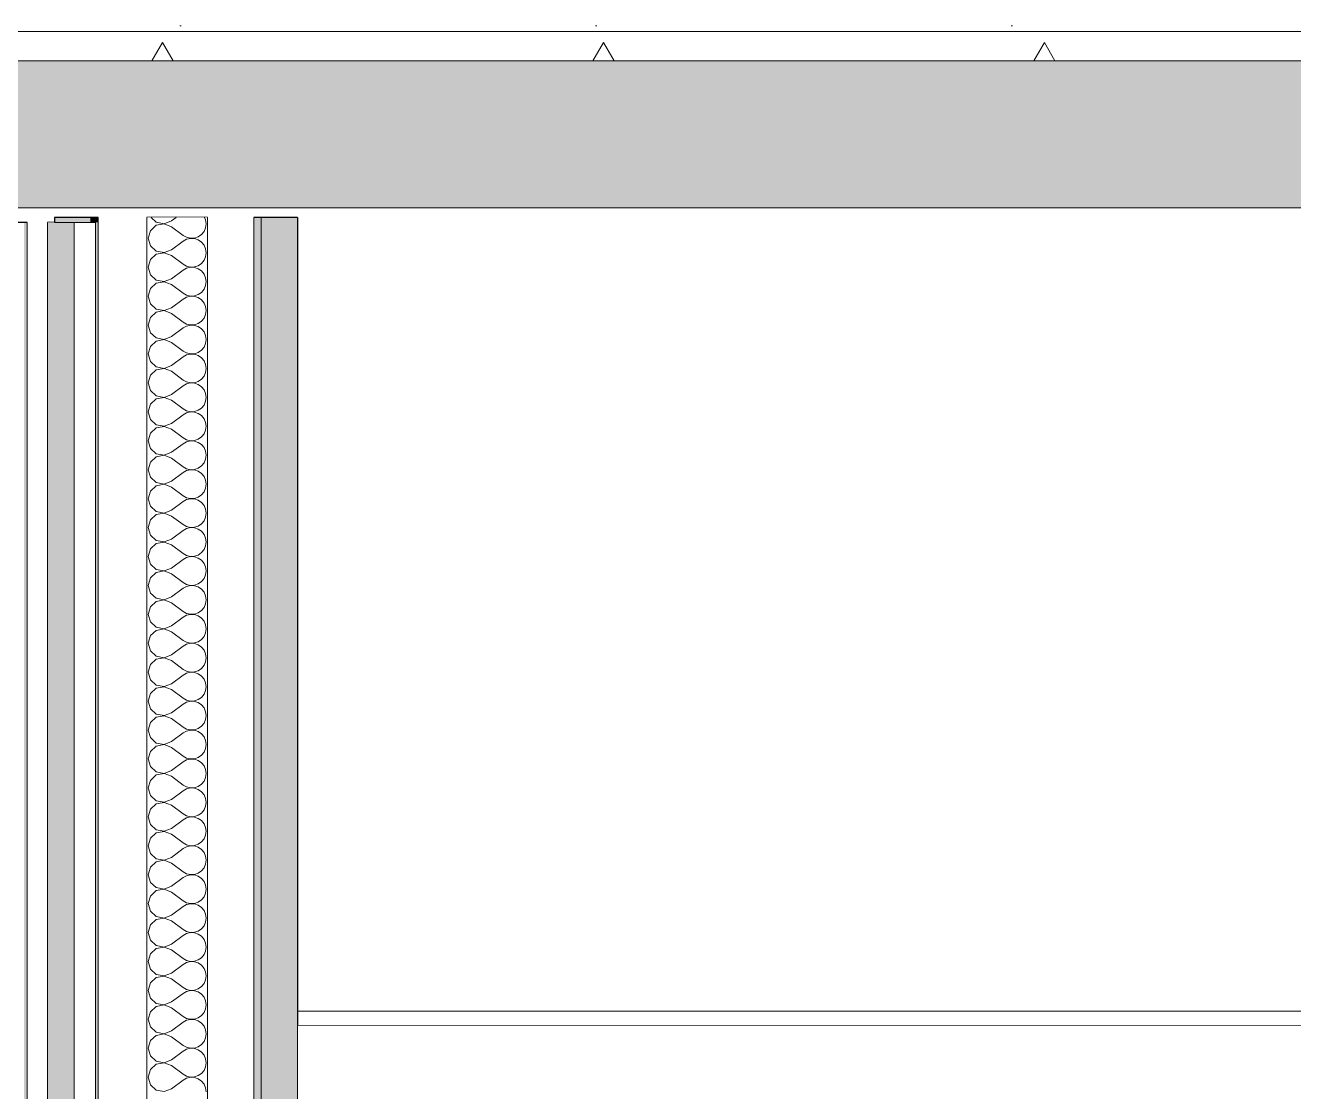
# Model space of a CAD drawing. Header units: millimetres. Extents: x -46169 to 228156, y -86316 to 18123.
# Drawn here: x 212558 to 213853, y -71477 to -70388 of the extents above; entities that cross this region are included whole.
import ezdxf

# ---------------------------------------------------------------- set-up
doc = ezdxf.new("R2010")
doc.units = ezdxf.units.MM
doc.header["$MEASUREMENT"] = 0
doc.linetypes.add('Wipeout_Contour', pattern=[1000, 0, -1000])
doc.layers.add('A-20-M_Floor_Slab', color=7, linetype='Continuous')
doc.layers.add('New_A-25-M_Wall_Int', color=7, linetype='Continuous')
for name, color, linetype, lineweight, true_color in [('A-20-M_Floor_Slab_Pen_No__102', 7, 'Continuous', 15, 0xcccccc), ('A-20-M_Floor_Slab_Pen_No__109', 7, 'Continuous', 15, 0xa6a6a6), ('A-20-M_Floor_Slab_Pen_No__149', 7, 'Continuous', 0, 0x2a2a2a), ('New_A-25-M_Wall_Int_Pen_No__107', 7, 'Continuous', 15, 0xa6a6a6)]:
    doc.layers.add(name, color=color, linetype=linetype, lineweight=lineweight, true_color=true_color)
for name, color, linetype, lineweight in [('A-20-M_Floor_Slab_Pen_No__146', 8, 'Continuous', 0), ('A-20-M_Floor_Slab_Pen_No__150', 7, 'Continuous', 0), ('A-20-M_Floor_Slab_Pen_No__194', 7, 'Continuous', 25), ('New_A-25-M_Wall_Int_Pen_No__1', 7, 'Continuous', 13)]:
    doc.layers.add(name, color=color, linetype=linetype, lineweight=lineweight)
pattern_1 = [(0, (223698.64, -82529.25), (0, 779.423), [48.75, -401.25]), (0, (223923.64, -82139.5), (0, 779.423), [48.75, -401.25]), (60, (223698.64, -82529.25), (-675, 389.71), [48.75, -401.25]), (60, (224148.64, -82529.25), (-675, 389.71), [48.75, -401.25]), (120, (223747.4, -82529.25), (675, 389.71), [48.75, -401.25]), (120, (224197.4, -82529.25), (675, 389.71), [48.75, -401.25]), (0, (223698.64, -82454.25), (0, 150), [0, -150, 0, -225]), (45, (223773.64, -82454.25), (-106.066, 106.066), [0, -112.5, 0, -187.5])]

# ---------------------------------------------------------------- blocks, each defined once
blk = doc.blocks.new('Section Elem_550_3', base_point=(223698.6, -82529.3))
at = {"color": 254, "linetype": 'Wipeout_Contour', "lineweight": 0, "ltscale": 898909.740723}
blk.add_wipeout([(217624.4, -70394.3), (217624.4, -70379.3), (209207.6, -70379.3), (209207.6, -70394.3)], dxfattribs=at).dxf.layer = 'A-20-M_Floor_Slab'
at = {"layer": 'A-20-M_Floor_Slab_Pen_No__109', "linetype": 'Continuous'}
h = blk.add_hatch(dxfattribs=at)
h.set_pattern_fill('Lightweight_Concrete_0003', color=256, style=0, pattern_type=2)
h.set_pattern_definition(pattern_1)
h.paths.add_polyline_path([(217624.4, -70394.3), (217624.4, -70379.3), (209207.6, -70379.3), (209207.6, -70394.3)])
at = {"color": 254, "linetype": 'Wipeout_Contour', "lineweight": 0, "ltscale": 898937.94393}
blk.add_wipeout([(217624.4, -70424.3), (217624.4, -70394.3), (209207.6, -70394.3), (209207.6, -70424.3)], dxfattribs=at).dxf.layer = 'A-20-M_Floor_Slab'
at = {"layer": 'A-20-M_Floor_Slab_Pen_No__109', "linetype": 'Continuous'}
h = blk.add_hatch(dxfattribs=at)
h.set_pattern_fill('Lightweight_Concrete_0003', color=256, style=0, pattern_type=2)
h.set_pattern_definition(pattern_1)
h.paths.add_polyline_path([(217624.4, -70424.3), (217624.4, -70394.3), (209207.6, -70394.3), (209207.6, -70424.3)])
at = {"layer": 'A-20-M_Floor_Slab_Pen_No__149', "linetype": 'Continuous'}
blk.add_line((217624.4, -70394.3), (209207.6, -70394.3), dxfattribs=at)
at = {"color": 254, "linetype": 'Wipeout_Contour', "lineweight": 0, "ltscale": 899050.876016}
blk.add_wipeout([(217624.4, -70574.3), (217624.4, -70424.3), (209207.6, -70424.3), (209207.6, -70574.3)], dxfattribs=at).dxf.layer = 'A-20-M_Floor_Slab'
at = {"layer": 'A-20-M_Floor_Slab_Pen_No__146', "linetype": 'Continuous'}
h = blk.add_hatch(dxfattribs=at)
h.set_pattern_fill('Structural_Concrete_0003', color=256, style=0, pattern_type=2)
h.set_pattern_definition([(45, (223698.64, -82529.25), (-367.423, 367.423), [50, -250]), (45, (223621, -82239.47), (-367.423, 367.423), [50, -250]), (105, (223698.64, -82529.25), (501.91, 134.486), [50, -250]), (105, (223910.8, -82317.1), (501.91, 134.486), [50, -250]), (165, (223734, -82493.9), (134.486, 501.91), [50, -250]), (165, (223946.13, -82281.76), (134.486, 501.91), [50, -250]), (45, (223663.29, -82493.89), (-70.7107, 70.7107), [0, -100, 0, -150]), (90, (223698.64, -82458.54), (-100, 0), [0, -75, 0, -125])])
h.paths.add_polyline_path([(217624.4, -70574.3), (217624.4, -70424.3), (209207.6, -70424.3), (209207.6, -70574.3)])
at = {"layer": 'A-20-M_Floor_Slab_Pen_No__149', "linetype": 'Continuous'}
blk.add_line((217624.4, -70424.3), (209207.6, -70424.3), dxfattribs=at)
at = {"color": 254, "linetype": 'Wipeout_Contour', "lineweight": 0, "ltscale": 2244557.721140795}
blk.add_wipeout([(217624.4, -71394.3), (217624.4, -70574.3), (209207.6, -70574.3), (209207.6, -71394.3), (212540.5, -71394.3), (212540.5, -70589.3), (212588.2, -70589.3), (212588.2, -70584.3), (212836.2, -70584.3), (212836.2, -71394.3)], dxfattribs=at).dxf.layer = 'A-20-M_Floor_Slab'
at = {"layer": 'A-20-M_Floor_Slab_Pen_No__150', "linetype": 'Continuous'}
blk.add_line((217624.4, -70574.3), (209207.6, -70574.3), dxfattribs=at)
at = {"layer": 'A-20-M_Floor_Slab_Pen_No__194', "linetype": 'Continuous'}
for p, q in [((212588.2, -70589.3), (212580.9, -70589.3)), ((212588.2, -70584.3), (212588.2, -70589.3)), ((212744.5, -70584.3), (212682.5, -70584.3))]:
    blk.add_line(p, q, dxfattribs=at)
at = {"layer": 'A-20-M_Floor_Slab_Pen_No__194', "linetype": 'Continuous', "flags": 128}
for points in [[(212560.2, -70589.3), (212556.9, -70589.3), (212540.5, -70589.3)], [(212632.9, -70584.3), (212625.4, -70584.3), (212588.2, -70584.3)], [(212836.2, -70584.3), (212799, -70584.3), (212791.6, -70584.3)]]:
    blk.add_lwpolyline(points, dxfattribs=at)
at = {"color": 254, "linetype": 'Wipeout_Contour', "lineweight": 0, "ltscale": 907064.44163}
blk.add_wipeout([(217624.4, -71409.3), (217624.4, -71394.3), (212836.2, -71394.3), (212836.2, -71409.3)], dxfattribs=at).dxf.layer = 'A-20-M_Floor_Slab'
at = {"layer": 'A-20-M_Floor_Slab_Pen_No__102', "linetype": 'Continuous'}
h = blk.add_hatch(dxfattribs=at)
h.set_pattern_fill('Plaster_0003', color=256, style=0, pattern_type=2)
h.set_pattern_definition([(0, (223698.64, -82529.25), (0, 173.205), [0, -100]), (0, (223748.64, -82442.65), (0, 173.205), [0, -100])])
h.paths.add_polyline_path([(217624.4, -71409.3), (217624.4, -71394.3), (212836.2, -71394.3), (212836.2, -71409.3)])
at = {"layer": 'A-20-M_Floor_Slab_Pen_No__150', "linetype": 'Continuous'}
blk.add_line((217624.4, -71394.3), (212836.2, -71394.3), dxfattribs=at)
at = {"layer": 'A-20-M_Floor_Slab_Pen_No__194', "linetype": 'Continuous'}
blk.add_line((217624.4, -71409.3), (212836.2, -71409.3), dxfattribs=at)
at = {"layer": 'A-20-M_Floor_Slab_Pen_No__194', "linetype": 'Continuous', "flags": 128}
blk.add_lwpolyline([(212836.2, -70584.3), (212836.2, -71394.3), (212836.2, -71409.3)], dxfattribs=at)
blk = doc.blocks.new('*X629', base_point=(223698.6, -82529.3))
at = {"layer": 'New_A-25-M_Wall_Int_Pen_No__107', "linetype": 'Continuous'}
blk.add_hatch(color=256, dxfattribs=at).paths.add_polyline_path([(212580.9, -74429.3), (212608.2, -74429.3), (212608.2, -70589.3), (212580.9, -70589.3)])
blk = doc.blocks.new('Section Elem_567_3', base_point=(223698.6, -82529.3))
at = {"layer": 'New_A-25-M_Wall_Int_Pen_No__107', "linetype": 'Continuous', "lineweight": 0, "true_color": 0x535353}
blk.add_hatch(color=251, dxfattribs=at).paths.add_polyline_path([(212630.1, -74429.3), (212632.9, -74429.3), (212632.9, -70589.3), (212630.1, -70589.3)])
at = {"color": 254, "linetype": 'Wipeout_Contour', "lineweight": 0, "ltscale": 898601.631192}
blk.add_wipeout([(212608.2, -74429.3), (212630.1, -74429.3), (212630.1, -70589.3), (212608.2, -70589.3)], dxfattribs=at).dxf.layer = 'New_A-25-M_Wall_Int'
at = {"layer": 'New_A-25-M_Wall_Int_Pen_No__1', "linetype": 'Continuous'}
for q in [(212625.4, -70589.3), (212630.1, -74429.3)]:
    blk.add_line((212630.1, -70589.3), q, dxfattribs=at)
at = {"color": 254, "linetype": 'Wipeout_Contour', "lineweight": 0, "ltscale": 898508.550336}
blk.add_wipeout([(212580.9, -74429.3), (212608.2, -74429.3), (212608.2, -70589.3), (212580.9, -70589.3)], dxfattribs=at).dxf.layer = 'New_A-25-M_Wall_Int'
at = {"layer": 'New_A-25-M_Wall_Int_Pen_No__1', "linetype": 'Continuous'}
blk.add_line((212608.2, -70589.3), (212608.2, -74429.3), dxfattribs=at)
at = {"layer": 'New_A-25-M_Wall_Int'}
blk.add_blockref('*X629', (223698.6, -82529.3), dxfattribs=at)
at = {"color": 254, "linetype": 'Wipeout_Contour', "lineweight": 0, "ltscale": 898417.538878}
blk.add_wipeout([(212560.2, -74429.3), (212580.9, -74429.3), (212580.9, -70589.3), (212560.2, -70589.3)], dxfattribs=at).dxf.layer = 'New_A-25-M_Wall_Int'
at = {"layer": 'New_A-25-M_Wall_Int_Pen_No__107', "linetype": 'Continuous', "lineweight": 0, "true_color": 0x535353}
blk.add_hatch(color=251, dxfattribs=at).paths.add_polyline_path([(212556.9, -74429.3), (212560.2, -74429.3), (212560.2, -70589.3), (212556.9, -70589.3)])
at = {"layer": 'New_A-25-M_Wall_Int_Pen_No__1', "linetype": 'Continuous'}
for p, q in [((212560.2, -70589.3), (212560.2, -74429.3)), ((212580.9, -70589.3), (212580.9, -74429.3))]:
    blk.add_line(p, q, dxfattribs=at)
blk = doc.blocks.new('*X654', base_point=(223698.6, -82529.3))
at = {"layer": 'New_A-25-M_Wall_Int_Pen_No__107', "linetype": 'Continuous'}
for p, q in [((212692.1, -70592.3), (212686.1, -70597.8)), ((212686.7, -70584.3), (212692.1, -70589.2)), ((212692.1, -70589.2), (212700, -70590.7)), ((212700, -70590.8), (212692.1, -70592.3)), ((212700, -70590.7), (212707.6, -70587.8)), ((212707.6, -70593.7), (212700, -70590.8)), ((212707.6, -70587.8), (212712.3, -70584.3)), ((212707.6, -70593.7), (212719.4, -70602.6)), ((212740.8, -70598.5), (212742.4, -70594.8)), ((212742.4, -70586.7), (212741.3, -70584.3)), ((212743, -70590.7), (212742.4, -70586.7)), ((212742.4, -70594.8), (212743, -70590.7)), ((212686.1, -70597.8), (212683.9, -70605.5)), ((212683.9, -70605.5), (212686.1, -70613.3)), ((212707.6, -70617.3), (212719.4, -70608.5)), ((212719.4, -70602.6), (212722.9, -70604.5)), ((212722.9, -70606.5), (212719.4, -70608.5)), ((212722.9, -70604.5), (212726.9, -70605.5)), ((212726.9, -70605.6), (212722.9, -70606.5)), ((212726.9, -70605.5), (212731, -70605.3)), ((212731, -70605.8), (212726.9, -70605.6)), ((212731, -70605.3), (212734.8, -70604)), ((212734.8, -70607.1), (212731, -70605.8)), ((212734.8, -70604), (212738.2, -70601.6)), ((212738.2, -70609.4), (212734.8, -70607.1)), ((212738.2, -70601.6), (212740.8, -70598.5)), ((212686.1, -70613.3), (212692.1, -70618.7)), ((212692.1, -70618.7), (212700, -70620.2)), ((212700, -70620.3), (212692.1, -70621.8)), ((212700, -70620.2), (212707.6, -70617.3)), ((212707.6, -70623.2), (212700, -70620.3)), ((212740.8, -70612.5), (212738.2, -70609.4)), ((212742.4, -70616.2), (212740.8, -70612.5)), ((212743, -70620.3), (212742.4, -70616.2)), ((212742.4, -70624.3), (212743, -70620.3)), ((212686.1, -70627.3), (212683.9, -70635)), ((212692.1, -70621.8), (212686.1, -70627.3)), ((212707.6, -70623.2), (212719.4, -70632.1)), ((212719.4, -70632.1), (212722.9, -70634.1)), ((212722.9, -70634.1), (212726.9, -70635)), ((212731, -70634.8), (212734.8, -70633.5)), ((212734.8, -70633.5), (212738.2, -70631.2)), ((212738.2, -70631.2), (212740.8, -70628)), ((212740.8, -70628), (212742.4, -70624.3)), ((212683.9, -70635), (212686.1, -70642.8)), ((212686.1, -70642.8), (212692.1, -70648.2)), ((212700, -70649.7), (212707.6, -70646.9)), ((212707.6, -70646.9), (212719.4, -70638)), ((212722.9, -70636), (212719.4, -70638)), ((212726.9, -70635.1), (212722.9, -70636)), ((212726.9, -70635), (212731, -70634.8)), ((212731, -70635.3), (212726.9, -70635.1)), ((212734.8, -70636.6), (212731, -70635.3)), ((212738.2, -70638.9), (212734.8, -70636.6)), ((212740.8, -70642), (212738.2, -70638.9)), ((212742.4, -70645.8), (212740.8, -70642)), ((212743, -70649.8), (212742.4, -70645.8)), ((212686.1, -70656.8), (212683.9, -70664.6)), ((212692.1, -70651.4), (212686.1, -70656.8)), ((212692.1, -70648.2), (212700, -70649.7)), ((212700, -70649.9), (212692.1, -70651.4)), ((212707.6, -70652.8), (212700, -70649.9)), ((212707.6, -70652.8), (212719.4, -70661.6)), ((212738.2, -70660.7), (212740.8, -70657.6)), ((212740.8, -70657.6), (212742.4, -70653.8)), ((212742.4, -70653.8), (212743, -70649.8)), ((212683.9, -70664.6), (212686.1, -70672.3)), ((212686.1, -70672.3), (212692.1, -70677.8)), ((212707.6, -70676.4), (212719.4, -70667.5)), ((212719.4, -70661.6), (212722.9, -70663.6)), ((212722.9, -70665.5), (212719.4, -70667.5)), ((212722.9, -70663.6), (212726.9, -70664.5)), ((212726.9, -70664.6), (212722.9, -70665.5)), ((212726.9, -70664.5), (212731, -70664.3)), ((212731, -70664.8), (212726.9, -70664.6)), ((212731, -70664.3), (212734.8, -70663)), ((212734.8, -70666.1), (212731, -70664.8)), ((212734.8, -70663), (212738.2, -70660.7)), ((212738.2, -70668.4), (212734.8, -70666.1)), ((212740.8, -70671.6), (212738.2, -70668.4)), ((212742.4, -70675.3), (212740.8, -70671.6)), ((212686.1, -70686.3), (212683.9, -70694.1)), ((212692.1, -70680.9), (212686.1, -70686.3)), ((212692.1, -70677.8), (212700, -70679.3)), ((212700, -70679.4), (212692.1, -70680.9)), ((212700, -70679.3), (212707.6, -70676.4)), ((212707.6, -70682.3), (212700, -70679.4)), ((212707.6, -70682.3), (212719.4, -70691.1)), ((212740.8, -70687.1), (212742.4, -70683.4)), ((212743, -70679.3), (212742.4, -70675.3)), ((212742.4, -70683.4), (212743, -70679.3)), ((212683.9, -70694.1), (212686.1, -70701.9)), ((212707.6, -70705.9), (212719.4, -70697)), ((212719.4, -70691.1), (212722.9, -70693.1)), ((212722.9, -70695.1), (212719.4, -70697)), ((212722.9, -70693.1), (212726.9, -70694)), ((212726.9, -70694.2), (212722.9, -70695.1)), ((212726.9, -70694), (212731, -70693.8)), ((212731, -70694.4), (212726.9, -70694.2)), ((212731, -70693.8), (212734.8, -70692.5)), ((212734.8, -70695.7), (212731, -70694.4)), ((212734.8, -70692.5), (212738.2, -70690.2)), ((212738.2, -70698), (212734.8, -70695.7)), ((212738.2, -70690.2), (212740.8, -70687.1)), ((212740.8, -70701.1), (212738.2, -70698)), ((212686.1, -70701.9), (212692.1, -70707.3)), ((212692.1, -70710.4), (212686.1, -70715.9)), ((212692.1, -70707.3), (212700, -70708.8)), ((212700, -70708.9), (212692.1, -70710.4)), ((212700, -70708.8), (212707.6, -70705.9)), ((212707.6, -70711.8), (212700, -70708.9)), ((212707.6, -70711.8), (212719.4, -70720.7)), ((212742.4, -70704.8), (212740.8, -70701.1)), ((212743, -70708.9), (212742.4, -70704.8)), ((212742.4, -70712.9), (212743, -70708.9)), ((212686.1, -70715.9), (212683.9, -70723.6)), ((212683.9, -70723.6), (212686.1, -70731.4)), ((212719.4, -70720.7), (212722.9, -70722.6)), ((212722.9, -70724.6), (212719.4, -70726.6)), ((212722.9, -70722.6), (212726.9, -70723.6)), ((212726.9, -70723.7), (212722.9, -70724.6)), ((212726.9, -70723.6), (212731, -70723.4)), ((212731, -70723.9), (212726.9, -70723.7)), ((212731, -70723.4), (212734.8, -70722.1)), ((212734.8, -70725.2), (212731, -70723.9)), ((212734.8, -70722.1), (212738.2, -70719.8)), ((212738.2, -70727.5), (212734.8, -70725.2)), ((212738.2, -70719.8), (212740.8, -70716.6)), ((212740.8, -70716.6), (212742.4, -70712.9)), ((212686.1, -70731.4), (212692.1, -70736.8)), ((212692.1, -70736.8), (212700, -70738.3)), ((212700, -70738.3), (212707.6, -70735.4)), ((212707.6, -70735.4), (212719.4, -70726.6)), ((212740.8, -70730.6), (212738.2, -70727.5)), ((212742.4, -70734.3), (212740.8, -70730.6)), ((212743, -70738.4), (212742.4, -70734.3)), ((212686.1, -70745.4), (212683.9, -70753.1)), ((212692.1, -70739.9), (212686.1, -70745.4)), ((212700, -70738.4), (212692.1, -70739.9)), ((212707.6, -70741.3), (212700, -70738.4)), ((212707.6, -70741.3), (212719.4, -70750.2)), ((212719.4, -70750.2), (212722.9, -70752.2)), ((212734.8, -70751.6), (212738.2, -70749.3)), ((212738.2, -70749.3), (212740.8, -70746.1)), ((212740.8, -70746.1), (212742.4, -70742.4)), ((212742.4, -70742.4), (212743, -70738.4)), ((212683.9, -70753.1), (212686.1, -70760.9)), ((212686.1, -70760.9), (212692.1, -70766.4)), ((212707.6, -70765), (212719.4, -70756.1)), ((212722.9, -70754.1), (212719.4, -70756.1)), ((212722.9, -70752.2), (212726.9, -70753.1)), ((212726.9, -70753.2), (212722.9, -70754.1)), ((212726.9, -70753.1), (212731, -70752.9)), ((212731, -70753.4), (212726.9, -70753.2)), ((212731, -70752.9), (212734.8, -70751.6)), ((212734.8, -70754.7), (212731, -70753.4)), ((212738.2, -70757), (212734.8, -70754.7)), ((212740.8, -70760.1), (212738.2, -70757)), ((212742.4, -70763.9), (212740.8, -70760.1)), ((212743, -70767.9), (212742.4, -70763.9)), ((212686.1, -70774.9), (212683.9, -70782.7)), ((212692.1, -70769.5), (212686.1, -70774.9)), ((212692.1, -70766.4), (212700, -70767.9)), ((212700, -70768), (212692.1, -70769.5)), ((212700, -70767.9), (212707.6, -70765)), ((212707.6, -70770.9), (212700, -70768)), ((212707.6, -70770.9), (212719.4, -70779.7)), ((212738.2, -70778.8), (212740.8, -70775.7)), ((212740.8, -70775.7), (212742.4, -70771.9)), ((212742.4, -70771.9), (212743, -70767.9)), ((212683.9, -70782.7), (212686.1, -70790.4)), ((212707.6, -70794.5), (212719.4, -70785.6)), ((212719.4, -70779.7), (212722.9, -70781.7)), ((212722.9, -70783.7), (212719.4, -70785.6)), ((212722.9, -70781.7), (212726.9, -70782.6)), ((212726.9, -70782.7), (212722.9, -70783.7)), ((212726.9, -70782.6), (212731, -70782.4)), ((212731, -70782.9), (212726.9, -70782.7)), ((212731, -70782.4), (212734.8, -70781.1)), ((212734.8, -70784.2), (212731, -70782.9)), ((212734.8, -70781.1), (212738.2, -70778.8)), ((212738.2, -70786.5), (212734.8, -70784.2)), ((212740.8, -70789.7), (212738.2, -70786.5)), ((212742.4, -70793.4), (212740.8, -70789.7)), ((212686.1, -70790.4), (212692.1, -70795.9)), ((212692.1, -70799), (212686.1, -70804.4)), ((212692.1, -70795.9), (212700, -70797.4)), ((212700, -70797.5), (212692.1, -70799)), ((212700, -70797.4), (212707.6, -70794.5)), ((212707.6, -70800.4), (212700, -70797.5)), ((212707.6, -70800.4), (212719.4, -70809.2)), ((212740.8, -70805.2), (212742.4, -70801.5)), ((212743, -70797.4), (212742.4, -70793.4)), ((212742.4, -70801.5), (212743, -70797.4)), ((212686.1, -70804.4), (212683.9, -70812.2)), ((212683.9, -70812.2), (212686.1, -70820)), ((212707.6, -70824), (212719.4, -70815.2)), ((212719.4, -70809.2), (212722.9, -70811.2)), ((212722.9, -70813.2), (212719.4, -70815.2)), ((212722.9, -70811.2), (212726.9, -70812.1)), ((212726.9, -70812.3), (212722.9, -70813.2)), ((212726.9, -70812.1), (212731, -70811.9)), ((212731, -70812.5), (212726.9, -70812.3)), ((212731, -70811.9), (212734.8, -70810.6)), ((212734.8, -70813.8), (212731, -70812.5)), ((212734.8, -70810.6), (212738.2, -70808.3)), ((212738.2, -70816.1), (212734.8, -70813.8)), ((212738.2, -70808.3), (212740.8, -70805.2)), ((212686.1, -70820), (212692.1, -70825.4)), ((212692.1, -70828.5), (212686.1, -70834)), ((212692.1, -70825.4), (212700, -70826.9)), ((212700, -70827), (212692.1, -70828.5)), ((212700, -70826.9), (212707.6, -70824)), ((212707.6, -70829.9), (212700, -70827)), ((212740.8, -70819.2), (212738.2, -70816.1)), ((212742.4, -70822.9), (212740.8, -70819.2)), ((212743, -70827), (212742.4, -70822.9)), ((212742.4, -70831), (212743, -70827)), ((212686.1, -70834), (212683.9, -70841.7)), ((212683.9, -70841.7), (212686.1, -70849.5)), ((212707.6, -70829.9), (212719.4, -70838.8)), ((212719.4, -70838.8), (212722.9, -70840.7)), ((212722.9, -70840.7), (212726.9, -70841.7)), ((212726.9, -70841.8), (212722.9, -70842.7)), ((212726.9, -70841.7), (212731, -70841.5)), ((212731, -70842), (212726.9, -70841.8)), ((212731, -70841.5), (212734.8, -70840.2)), ((212734.8, -70840.2), (212738.2, -70837.9)), ((212738.2, -70837.9), (212740.8, -70834.7)), ((212740.8, -70834.7), (212742.4, -70831)), ((212686.1, -70849.5), (212692.1, -70854.9)), ((212700, -70856.4), (212707.6, -70853.5)), ((212707.6, -70853.5), (212719.4, -70844.7)), ((212722.9, -70842.7), (212719.4, -70844.7)), ((212734.8, -70843.3), (212731, -70842)), ((212738.2, -70845.6), (212734.8, -70843.3)), ((212740.8, -70848.7), (212738.2, -70845.6)), ((212742.4, -70852.5), (212740.8, -70848.7)), ((212743, -70856.5), (212742.4, -70852.5)), ((212686.1, -70863.5), (212683.9, -70871.3)), ((212692.1, -70858.1), (212686.1, -70863.5)), ((212692.1, -70854.9), (212700, -70856.4)), ((212700, -70856.6), (212692.1, -70858.1)), ((212707.6, -70859.4), (212700, -70856.6)), ((212707.6, -70859.4), (212719.4, -70868.3)), ((212734.8, -70869.7), (212738.2, -70867.4)), ((212738.2, -70867.4), (212740.8, -70864.3)), ((212740.8, -70864.3), (212742.4, -70860.5)), ((212742.4, -70860.5), (212743, -70856.5)), ((212683.9, -70871.3), (212686.1, -70879)), ((212686.1, -70879), (212692.1, -70884.5)), ((212707.6, -70883.1), (212719.4, -70874.2)), ((212719.4, -70868.3), (212722.9, -70870.3)), ((212722.9, -70872.2), (212719.4, -70874.2)), ((212722.9, -70870.3), (212726.9, -70871.2)), ((212726.9, -70871.3), (212722.9, -70872.2)), ((212726.9, -70871.2), (212731, -70871)), ((212731, -70871.5), (212726.9, -70871.3)), ((212731, -70871), (212734.8, -70869.7)), ((212734.8, -70872.8), (212731, -70871.5)), ((212738.2, -70875.1), (212734.8, -70872.8)), ((212740.8, -70878.3), (212738.2, -70875.1)), ((212742.4, -70882), (212740.8, -70878.3)), ((212686.1, -70893), (212683.9, -70900.8)), ((212692.1, -70887.6), (212686.1, -70893)), ((212692.1, -70884.5), (212700, -70886)), ((212700, -70886.1), (212692.1, -70887.6)), ((212700, -70886), (212707.6, -70883.1)), ((212707.6, -70889), (212700, -70886.1)), ((212707.6, -70889), (212719.4, -70897.8)), ((212740.8, -70893.8), (212742.4, -70890.1)), ((212743, -70886), (212742.4, -70882)), ((212742.4, -70890.1), (212743, -70886)), ((212683.9, -70900.8), (212686.1, -70908.5)), ((212707.6, -70912.6), (212719.4, -70903.7)), ((212719.4, -70897.8), (212722.9, -70899.8)), ((212722.9, -70901.8), (212719.4, -70903.7)), ((212722.9, -70899.8), (212726.9, -70900.7)), ((212726.9, -70900.8), (212722.9, -70901.8)), ((212726.9, -70900.7), (212731, -70900.5)), ((212731, -70901), (212726.9, -70900.8)), ((212731, -70900.5), (212734.8, -70899.2)), ((212734.8, -70902.3), (212731, -70901)), ((212734.8, -70899.2), (212738.2, -70896.9)), ((212738.2, -70904.6), (212734.8, -70902.3)), ((212738.2, -70896.9), (212740.8, -70893.8)), ((212740.8, -70907.8), (212738.2, -70904.6)), ((212686.1, -70908.5), (212692.1, -70914)), ((212692.1, -70917.1), (212686.1, -70922.5)), ((212692.1, -70914), (212700, -70915.5)), ((212700, -70915.6), (212692.1, -70917.1)), ((212700, -70915.5), (212707.6, -70912.6)), ((212707.6, -70918.5), (212700, -70915.6)), ((212707.6, -70918.5), (212719.4, -70927.4)), ((212742.4, -70911.5), (212740.8, -70907.8)), ((212743, -70915.5), (212742.4, -70911.5)), ((212742.4, -70919.6), (212743, -70915.5)), ((212686.1, -70922.5), (212683.9, -70930.3)), ((212683.9, -70930.3), (212686.1, -70938.1)), ((212719.4, -70927.4), (212722.9, -70929.3)), ((212722.9, -70931.3), (212719.4, -70933.3)), ((212722.9, -70929.3), (212726.9, -70930.2)), ((212726.9, -70930.4), (212722.9, -70931.3)), ((212726.9, -70930.2), (212731, -70930.1)), ((212731, -70930.6), (212726.9, -70930.4)), ((212731, -70930.1), (212734.8, -70928.8)), ((212734.8, -70931.9), (212731, -70930.6)), ((212734.8, -70928.8), (212738.2, -70926.4)), ((212738.2, -70934.2), (212734.8, -70931.9)), ((212738.2, -70926.4), (212740.8, -70923.3)), ((212740.8, -70923.3), (212742.4, -70919.6)), ((212686.1, -70938.1), (212692.1, -70943.5)), ((212692.1, -70943.5), (212700, -70945)), ((212700, -70945.1), (212692.1, -70946.6)), ((212700, -70945), (212707.6, -70942.1)), ((212707.6, -70948), (212700, -70945.1)), ((212707.6, -70942.1), (212719.4, -70933.3)), ((212740.8, -70937.3), (212738.2, -70934.2)), ((212742.4, -70941), (212740.8, -70937.3)), ((212743, -70945.1), (212742.4, -70941)), ((212742.4, -70949.1), (212743, -70945.1)), ((212686.1, -70952.1), (212683.9, -70959.8)), ((212692.1, -70946.6), (212686.1, -70952.1)), ((212707.6, -70948), (212719.4, -70956.9)), ((212719.4, -70956.9), (212722.9, -70958.9)), ((212731, -70959.6), (212734.8, -70958.3)), ((212734.8, -70958.3), (212738.2, -70956)), ((212738.2, -70956), (212740.8, -70952.8)), ((212740.8, -70952.8), (212742.4, -70949.1)), ((212683.9, -70959.8), (212686.1, -70967.6)), ((212686.1, -70967.6), (212692.1, -70973)), ((212707.6, -70971.6), (212719.4, -70962.8)), ((212722.9, -70960.8), (212719.4, -70962.8)), ((212722.9, -70958.9), (212726.9, -70959.8)), ((212726.9, -70959.9), (212722.9, -70960.8)), ((212726.9, -70959.8), (212731, -70959.6)), ((212731, -70960.1), (212726.9, -70959.9)), ((212734.8, -70961.4), (212731, -70960.1)), ((212738.2, -70963.7), (212734.8, -70961.4)), ((212740.8, -70966.8), (212738.2, -70963.7)), ((212742.4, -70970.6), (212740.8, -70966.8)), ((212743, -70974.6), (212742.4, -70970.6)), ((212686.1, -70981.6), (212683.9, -70989.4)), ((212692.1, -70976.2), (212686.1, -70981.6)), ((212692.1, -70973), (212700, -70974.5)), ((212700, -70974.7), (212692.1, -70976.2)), ((212700, -70974.5), (212707.6, -70971.6)), ((212707.6, -70977.6), (212700, -70974.7)), ((212707.6, -70977.6), (212719.4, -70986.4)), ((212738.2, -70985.5), (212740.8, -70982.4)), ((212740.8, -70982.4), (212742.4, -70978.6)), ((212742.4, -70978.6), (212743, -70974.6)), ((212683.9, -70989.4), (212686.1, -70997.1)), ((212686.1, -70997.1), (212692.1, -71002.6)), ((212707.6, -71001.2), (212719.4, -70992.3)), ((212719.4, -70986.4), (212722.9, -70988.4)), ((212722.9, -70990.3), (212719.4, -70992.3)), ((212722.9, -70988.4), (212726.9, -70989.3)), ((212726.9, -70989.4), (212722.9, -70990.3)), ((212726.9, -70989.3), (212731, -70989.1)), ((212731, -70989.6), (212726.9, -70989.4)), ((212731, -70989.1), (212734.8, -70987.8)), ((212734.8, -70990.9), (212731, -70989.6)), ((212734.8, -70987.8), (212738.2, -70985.5)), ((212738.2, -70993.2), (212734.8, -70990.9)), ((212740.8, -70996.4), (212738.2, -70993.2)), ((212742.4, -71000.1), (212740.8, -70996.4)), ((212692.1, -71005.7), (212686.1, -71011.1)), ((212692.1, -71002.6), (212700, -71004.1)), ((212700, -71004.2), (212692.1, -71005.7)), ((212700, -71004.1), (212707.6, -71001.2)), ((212707.6, -71007.1), (212700, -71004.2)), ((212707.6, -71007.1), (212719.4, -71015.9)), ((212740.8, -71011.9), (212742.4, -71008.2)), ((212743, -71004.1), (212742.4, -71000.1)), ((212742.4, -71008.2), (212743, -71004.1)), ((212686.1, -71011.1), (212683.9, -71018.9)), ((212683.9, -71018.9), (212686.1, -71026.7)), ((212707.6, -71030.7), (212719.4, -71021.8)), ((212719.4, -71015.9), (212722.9, -71017.9)), ((212722.9, -71019.9), (212719.4, -71021.8)), ((212722.9, -71017.9), (212726.9, -71018.8)), ((212726.9, -71018.9), (212722.9, -71019.9)), ((212726.9, -71018.8), (212731, -71018.6)), ((212731, -71019.1), (212726.9, -71018.9)), ((212731, -71018.6), (212734.8, -71017.3)), ((212734.8, -71020.4), (212731, -71019.1)), ((212734.8, -71017.3), (212738.2, -71015)), ((212738.2, -71022.8), (212734.8, -71020.4)), ((212738.2, -71015), (212740.8, -71011.9)), ((212740.8, -71025.9), (212738.2, -71022.8)), ((212686.1, -71026.7), (212692.1, -71032.1)), ((212692.1, -71035.2), (212686.1, -71040.7)), ((212692.1, -71032.1), (212700, -71033.6)), ((212700, -71033.7), (212692.1, -71035.2)), ((212700, -71033.6), (212707.6, -71030.7)), ((212707.6, -71036.6), (212700, -71033.7)), ((212742.4, -71029.6), (212740.8, -71025.9)), ((212743, -71033.7), (212742.4, -71029.6)), ((212742.4, -71037.7), (212743, -71033.7)), ((212686.1, -71040.7), (212683.9, -71048.4)), ((212683.9, -71048.4), (212686.1, -71056.2)), ((212707.6, -71036.6), (212719.4, -71045.5)), ((212719.4, -71045.5), (212722.9, -71047.4)), ((212722.9, -71047.4), (212726.9, -71048.4)), ((212726.9, -71048.5), (212722.9, -71049.4)), ((212726.9, -71048.4), (212731, -71048.2)), ((212731, -71048.7), (212726.9, -71048.5)), ((212731, -71048.2), (212734.8, -71046.9)), ((212734.8, -71050), (212731, -71048.7)), ((212734.8, -71046.9), (212738.2, -71044.6)), ((212738.2, -71044.6), (212740.8, -71041.4)), ((212740.8, -71041.4), (212742.4, -71037.7)), ((212686.1, -71056.2), (212692.1, -71061.6)), ((212692.1, -71061.6), (212700, -71063.1)), ((212700, -71063.1), (212707.6, -71060.2)), ((212707.6, -71060.2), (212719.4, -71051.4)), ((212722.9, -71049.4), (212719.4, -71051.4)), ((212738.2, -71052.3), (212734.8, -71050)), ((212740.8, -71055.4), (212738.2, -71052.3)), ((212742.4, -71059.1), (212740.8, -71055.4)), ((212743, -71063.2), (212742.4, -71059.1)), ((212686.1, -71070.2), (212683.9, -71077.9)), ((212692.1, -71064.7), (212686.1, -71070.2)), ((212700, -71063.2), (212692.1, -71064.7)), ((212707.6, -71066.1), (212700, -71063.2)), ((212707.6, -71066.1), (212719.4, -71075)), ((212734.8, -71076.4), (212738.2, -71074.1)), ((212738.2, -71074.1), (212740.8, -71070.9)), ((212740.8, -71070.9), (212742.4, -71067.2)), ((212742.4, -71067.2), (212743, -71063.2)), ((212683.9, -71077.9), (212686.1, -71085.7)), ((212686.1, -71085.7), (212692.1, -71091.1)), ((212707.6, -71089.8), (212719.4, -71080.9)), ((212719.4, -71075), (212722.9, -71077)), ((212722.9, -71078.9), (212719.4, -71080.9)), ((212722.9, -71077), (212726.9, -71077.9)), ((212726.9, -71078), (212722.9, -71078.9)), ((212726.9, -71077.9), (212731, -71077.7)), ((212731, -71078.2), (212726.9, -71078)), ((212731, -71077.7), (212734.8, -71076.4)), ((212734.8, -71079.5), (212731, -71078.2)), ((212738.2, -71081.8), (212734.8, -71079.5)), ((212740.8, -71084.9), (212738.2, -71081.8)), ((212742.4, -71088.7), (212740.8, -71084.9)), ((212686.1, -71099.7), (212683.9, -71107.5)), ((212692.1, -71094.3), (212686.1, -71099.7)), ((212692.1, -71091.1), (212700, -71092.6)), ((212700, -71092.8), (212692.1, -71094.3)), ((212700, -71092.6), (212707.6, -71089.8)), ((212707.6, -71095.7), (212700, -71092.8)), ((212707.6, -71095.7), (212719.4, -71104.5)), ((212738.2, -71103.6), (212740.8, -71100.5)), ((212740.8, -71100.5), (212742.4, -71096.7)), ((212743, -71092.7), (212742.4, -71088.7)), ((212742.4, -71096.7), (212743, -71092.7)), ((212683.9, -71107.5), (212686.1, -71115.2)), ((212707.6, -71119.3), (212719.4, -71110.4)), ((212719.4, -71104.5), (212722.9, -71106.5)), ((212722.9, -71108.5), (212719.4, -71110.4)), ((212722.9, -71106.5), (212726.9, -71107.4)), ((212726.9, -71107.5), (212722.9, -71108.5)), ((212726.9, -71107.4), (212731, -71107.2)), ((212731, -71107.7), (212726.9, -71107.5)), ((212731, -71107.2), (212734.8, -71105.9)), ((212734.8, -71109), (212731, -71107.7)), ((212734.8, -71105.9), (212738.2, -71103.6)), ((212738.2, -71111.3), (212734.8, -71109)), ((212740.8, -71114.5), (212738.2, -71111.3)), ((212686.1, -71115.2), (212692.1, -71120.7)), ((212692.1, -71123.8), (212686.1, -71129.2)), ((212692.1, -71120.7), (212700, -71122.2)), ((212700, -71122.3), (212692.1, -71123.8)), ((212700, -71122.2), (212707.6, -71119.3)), ((212707.6, -71125.2), (212700, -71122.3)), ((212707.6, -71125.2), (212719.4, -71134)), ((212742.4, -71118.2), (212740.8, -71114.5)), ((212740.8, -71130), (212742.4, -71126.3)), ((212743, -71122.2), (212742.4, -71118.2)), ((212742.4, -71126.3), (212743, -71122.2)), ((212686.1, -71129.2), (212683.9, -71137)), ((212683.9, -71137), (212686.1, -71144.8)), ((212719.4, -71134), (212722.9, -71136)), ((212722.9, -71138), (212719.4, -71140)), ((212722.9, -71136), (212726.9, -71136.9)), ((212726.9, -71137.1), (212722.9, -71138)), ((212726.9, -71136.9), (212731, -71136.7)), ((212731, -71137.3), (212726.9, -71137.1)), ((212731, -71136.7), (212734.8, -71135.4)), ((212734.8, -71138.6), (212731, -71137.3)), ((212734.8, -71135.4), (212738.2, -71133.1)), ((212738.2, -71140.9), (212734.8, -71138.6)), ((212738.2, -71133.1), (212740.8, -71130)), ((212686.1, -71144.8), (212692.1, -71150.2)), ((212692.1, -71150.2), (212700, -71151.7)), ((212700, -71151.8), (212692.1, -71153.3)), ((212700, -71151.7), (212707.6, -71148.8)), ((212707.6, -71154.7), (212700, -71151.8)), ((212707.6, -71148.8), (212719.4, -71140)), ((212740.8, -71144), (212738.2, -71140.9)), ((212742.4, -71147.7), (212740.8, -71144)), ((212743, -71151.8), (212742.4, -71147.7)), ((212742.4, -71155.8), (212743, -71151.8)), ((212686.1, -71158.8), (212683.9, -71166.5)), ((212692.1, -71153.3), (212686.1, -71158.8)), ((212707.6, -71154.7), (212719.4, -71163.6)), ((212719.4, -71163.6), (212722.9, -71165.5)), ((212731, -71166.3), (212734.8, -71165)), ((212734.8, -71165), (212738.2, -71162.7)), ((212738.2, -71162.7), (212740.8, -71159.5)), ((212740.8, -71159.5), (212742.4, -71155.8)), ((212683.9, -71166.5), (212686.1, -71174.3)), ((212686.1, -71174.3), (212692.1, -71179.7)), ((212700, -71181.2), (212707.6, -71178.3)), ((212707.6, -71178.3), (212719.4, -71169.5)), ((212722.9, -71167.5), (212719.4, -71169.5)), ((212722.9, -71165.5), (212726.9, -71166.5)), ((212726.9, -71166.6), (212722.9, -71167.5)), ((212726.9, -71166.5), (212731, -71166.3)), ((212731, -71166.8), (212726.9, -71166.6)), ((212734.8, -71168.1), (212731, -71166.8)), ((212738.2, -71170.4), (212734.8, -71168.1)), ((212740.8, -71173.5), (212738.2, -71170.4)), ((212742.4, -71177.3), (212740.8, -71173.5)), ((212743, -71181.3), (212742.4, -71177.3)), ((212686.1, -71188.3), (212683.9, -71196.1)), ((212692.1, -71182.8), (212686.1, -71188.3)), ((212692.1, -71179.7), (212700, -71181.2)), ((212700, -71181.3), (212692.1, -71182.8)), ((212707.6, -71184.2), (212700, -71181.3)), ((212707.6, -71184.2), (212719.4, -71193.1)), ((212738.2, -71192.2), (212740.8, -71189)), ((212740.8, -71189), (212742.4, -71185.3)), ((212742.4, -71185.3), (212743, -71181.3)), ((212683.9, -71196.1), (212686.1, -71203.8)), ((212686.1, -71203.8), (212692.1, -71209.3)), ((212707.6, -71207.9), (212719.4, -71199)), ((212719.4, -71193.1), (212722.9, -71195.1)), ((212722.9, -71197), (212719.4, -71199)), ((212722.9, -71195.1), (212726.9, -71196)), ((212726.9, -71196.1), (212722.9, -71197)), ((212726.9, -71196), (212731, -71195.8)), ((212731, -71196.3), (212726.9, -71196.1)), ((212731, -71195.8), (212734.8, -71194.5)), ((212734.8, -71197.6), (212731, -71196.3)), ((212734.8, -71194.5), (212738.2, -71192.2)), ((212738.2, -71199.9), (212734.8, -71197.6)), ((212740.8, -71203.1), (212738.2, -71199.9)), ((212742.4, -71206.8), (212740.8, -71203.1)), ((212692.1, -71212.4), (212686.1, -71217.8)), ((212692.1, -71209.3), (212700, -71210.8)), ((212700, -71210.9), (212692.1, -71212.4)), ((212700, -71210.8), (212707.6, -71207.9)), ((212707.6, -71213.8), (212700, -71210.9)), ((212707.6, -71213.8), (212719.4, -71222.6)), ((212740.8, -71218.6), (212742.4, -71214.8)), ((212743, -71210.8), (212742.4, -71206.8)), ((212742.4, -71214.8), (212743, -71210.8)), ((212686.1, -71217.8), (212683.9, -71225.6)), ((212683.9, -71225.6), (212686.1, -71233.3)), ((212707.6, -71237.4), (212719.4, -71228.5)), ((212719.4, -71222.6), (212722.9, -71224.6)), ((212722.9, -71226.6), (212719.4, -71228.5)), ((212722.9, -71224.6), (212726.9, -71225.5)), ((212726.9, -71225.6), (212722.9, -71226.6)), ((212726.9, -71225.5), (212731, -71225.3)), ((212731, -71225.8), (212726.9, -71225.6)), ((212731, -71225.3), (212734.8, -71224)), ((212734.8, -71227.1), (212731, -71225.8)), ((212734.8, -71224), (212738.2, -71221.7)), ((212738.2, -71229.4), (212734.8, -71227.1)), ((212738.2, -71221.7), (212740.8, -71218.6)), ((212740.8, -71232.6), (212738.2, -71229.4)), ((212686.1, -71233.3), (212692.1, -71238.8)), ((212692.1, -71241.9), (212686.1, -71247.3)), ((212692.1, -71238.8), (212700, -71240.3)), ((212700, -71240.4), (212692.1, -71241.9)), ((212700, -71240.3), (212707.6, -71237.4)), ((212707.6, -71243.3), (212700, -71240.4)), ((212742.4, -71236.3), (212740.8, -71232.6)), ((212743, -71240.3), (212742.4, -71236.3)), ((212742.4, -71244.4), (212743, -71240.3)), ((212686.1, -71247.3), (212683.9, -71255.1)), ((212683.9, -71255.1), (212686.1, -71262.9)), ((212707.6, -71243.3), (212719.4, -71252.2)), ((212719.4, -71252.2), (212722.9, -71254.1)), ((212722.9, -71254.1), (212726.9, -71255)), ((212726.9, -71255.2), (212722.9, -71256.1)), ((212726.9, -71255), (212731, -71254.8)), ((212731, -71255.4), (212726.9, -71255.2)), ((212731, -71254.8), (212734.8, -71253.5)), ((212734.8, -71256.7), (212731, -71255.4)), ((212734.8, -71253.5), (212738.2, -71251.2)), ((212738.2, -71251.2), (212740.8, -71248.1)), ((212740.8, -71248.1), (212742.4, -71244.4)), ((212686.1, -71262.9), (212692.1, -71268.3)), ((212692.1, -71268.3), (212700, -71269.8)), ((212700, -71269.8), (212707.6, -71266.9)), ((212707.6, -71266.9), (212719.4, -71258.1)), ((212722.9, -71256.1), (212719.4, -71258.1)), ((212738.2, -71259), (212734.8, -71256.7)), ((212740.8, -71262.1), (212738.2, -71259)), ((212742.4, -71265.8), (212740.8, -71262.1)), ((212743, -71269.9), (212742.4, -71265.8)), ((212686.1, -71276.9), (212683.9, -71284.6)), ((212692.1, -71271.4), (212686.1, -71276.9)), ((212700, -71269.9), (212692.1, -71271.4)), ((212707.6, -71272.8), (212700, -71269.9)), ((212707.6, -71272.8), (212719.4, -71281.7)), ((212719.4, -71281.7), (212722.9, -71283.7)), ((212734.8, -71283.1), (212738.2, -71280.8)), ((212738.2, -71280.8), (212740.8, -71277.6)), ((212740.8, -71277.6), (212742.4, -71273.9)), ((212742.4, -71273.9), (212743, -71269.9)), ((212683.9, -71284.6), (212686.1, -71292.4)), ((212686.1, -71292.4), (212692.1, -71297.8)), ((212707.6, -71296.4), (212719.4, -71287.6)), ((212722.9, -71285.6), (212719.4, -71287.6)), ((212722.9, -71283.7), (212726.9, -71284.6)), ((212726.9, -71284.7), (212722.9, -71285.6)), ((212726.9, -71284.6), (212731, -71284.4)), ((212731, -71284.9), (212726.9, -71284.7)), ((212731, -71284.4), (212734.8, -71283.1)), ((212734.8, -71286.2), (212731, -71284.9)), ((212738.2, -71288.5), (212734.8, -71286.2)), ((212740.8, -71291.6), (212738.2, -71288.5)), ((212742.4, -71295.4), (212740.8, -71291.6)), ((212686.1, -71306.4), (212683.9, -71314.2)), ((212692.1, -71301), (212686.1, -71306.4)), ((212692.1, -71297.8), (212700, -71299.3)), ((212700, -71299.5), (212692.1, -71301)), ((212700, -71299.3), (212707.6, -71296.4)), ((212707.6, -71302.3), (212700, -71299.5)), ((212707.6, -71302.3), (212719.4, -71311.2)), ((212738.2, -71310.3), (212740.8, -71307.2)), ((212740.8, -71307.2), (212742.4, -71303.4)), ((212743, -71299.4), (212742.4, -71295.4)), ((212742.4, -71303.4), (212743, -71299.4)), ((212683.9, -71314.2), (212686.1, -71321.9)), ((212707.6, -71326), (212719.4, -71317.1)), ((212719.4, -71311.2), (212722.9, -71313.2)), ((212722.9, -71315.1), (212719.4, -71317.1)), ((212722.9, -71313.2), (212726.9, -71314.1)), ((212726.9, -71314.2), (212722.9, -71315.1)), ((212726.9, -71314.1), (212731, -71313.9)), ((212731, -71314.4), (212726.9, -71314.2)), ((212731, -71313.9), (212734.8, -71312.6)), ((212734.8, -71315.7), (212731, -71314.4)), ((212734.8, -71312.6), (212738.2, -71310.3)), ((212738.2, -71318), (212734.8, -71315.7)), ((212740.8, -71321.2), (212738.2, -71318)), ((212686.1, -71321.9), (212692.1, -71327.4)), ((212692.1, -71330.5), (212686.1, -71335.9)), ((212692.1, -71327.4), (212700, -71328.9)), ((212700, -71329), (212692.1, -71330.5)), ((212700, -71328.9), (212707.6, -71326)), ((212707.6, -71331.9), (212700, -71329)), ((212707.6, -71331.9), (212719.4, -71340.7)), ((212742.4, -71324.9), (212740.8, -71321.2)), ((212740.8, -71336.7), (212742.4, -71333)), ((212743, -71328.9), (212742.4, -71324.9)), ((212742.4, -71333), (212743, -71328.9)), ((212686.1, -71335.9), (212683.9, -71343.7)), ((212683.9, -71343.7), (212686.1, -71351.4)), ((212707.6, -71355.5), (212719.4, -71346.6)), ((212719.4, -71340.7), (212722.9, -71342.7)), ((212722.9, -71344.7), (212719.4, -71346.6)), ((212722.9, -71342.7), (212726.9, -71343.6)), ((212726.9, -71343.7), (212722.9, -71344.7)), ((212726.9, -71343.6), (212731, -71343.4)), ((212731, -71343.9), (212726.9, -71343.7)), ((212731, -71343.4), (212734.8, -71342.1)), ((212734.8, -71345.2), (212731, -71343.9)), ((212734.8, -71342.1), (212738.2, -71339.8)), ((212738.2, -71347.6), (212734.8, -71345.2)), ((212738.2, -71339.8), (212740.8, -71336.7)), ((212686.1, -71351.4), (212692.1, -71356.9)), ((212692.1, -71356.9), (212700, -71358.4)), ((212700, -71358.5), (212692.1, -71360)), ((212700, -71358.4), (212707.6, -71355.5)), ((212707.6, -71361.4), (212700, -71358.5)), ((212740.8, -71350.7), (212738.2, -71347.6)), ((212742.4, -71354.4), (212740.8, -71350.7)), ((212743, -71358.4), (212742.4, -71354.4)), ((212742.4, -71362.5), (212743, -71358.4)), ((212686.1, -71365.5), (212683.9, -71373.2)), ((212692.1, -71360), (212686.1, -71365.5)), ((212707.6, -71361.4), (212719.4, -71370.3)), ((212719.4, -71370.3), (212722.9, -71372.2)), ((212722.9, -71372.2), (212726.9, -71373.2)), ((212731, -71373), (212734.8, -71371.7)), ((212734.8, -71371.7), (212738.2, -71369.3)), ((212738.2, -71369.3), (212740.8, -71366.2)), ((212740.8, -71366.2), (212742.4, -71362.5)), ((212683.9, -71373.2), (212686.1, -71381)), ((212686.1, -71381), (212692.1, -71386.4)), ((212700, -71387.9), (212707.6, -71385)), ((212707.6, -71385), (212719.4, -71376.2)), ((212722.9, -71374.2), (212719.4, -71376.2)), ((212726.9, -71373.3), (212722.9, -71374.2)), ((212726.9, -71373.2), (212731, -71373)), ((212731, -71373.5), (212726.9, -71373.3)), ((212734.8, -71374.8), (212731, -71373.5)), ((212738.2, -71377.1), (212734.8, -71374.8)), ((212740.8, -71380.2), (212738.2, -71377.1)), ((212742.4, -71383.9), (212740.8, -71380.2)), ((212743, -71388), (212742.4, -71383.9)), ((212686.1, -71395), (212683.9, -71402.7)), ((212692.1, -71389.5), (212686.1, -71395)), ((212692.1, -71386.4), (212700, -71387.9)), ((212700, -71388), (212692.1, -71389.5)), ((212707.6, -71390.9), (212700, -71388)), ((212707.6, -71390.9), (212719.4, -71399.8)), ((212738.2, -71398.9), (212740.8, -71395.7)), ((212740.8, -71395.7), (212742.4, -71392)), ((212742.4, -71392), (212743, -71388)), ((212683.9, -71402.7), (212686.1, -71410.5)), ((212686.1, -71410.5), (212692.1, -71415.9)), ((212707.6, -71414.6), (212719.4, -71405.7)), ((212719.4, -71399.8), (212722.9, -71401.8)), ((212722.9, -71403.7), (212719.4, -71405.7)), ((212722.9, -71401.8), (212726.9, -71402.7)), ((212726.9, -71402.8), (212722.9, -71403.7)), ((212726.9, -71402.7), (212731, -71402.5)), ((212731, -71403), (212726.9, -71402.8)), ((212731, -71402.5), (212734.8, -71401.2)), ((212734.8, -71404.3), (212731, -71403)), ((212734.8, -71401.2), (212738.2, -71398.9)), ((212738.2, -71406.6), (212734.8, -71404.3)), ((212740.8, -71409.7), (212738.2, -71406.6)), ((212742.4, -71413.5), (212740.8, -71409.7)), ((212692.1, -71419.1), (212686.1, -71424.5)), ((212692.1, -71415.9), (212700, -71417.4)), ((212700, -71417.6), (212692.1, -71419.1)), ((212700, -71417.4), (212707.6, -71414.6)), ((212707.6, -71420.5), (212700, -71417.6)), ((212707.6, -71420.5), (212719.4, -71429.3)), ((212740.8, -71425.3), (212742.4, -71421.5)), ((212743, -71417.5), (212742.4, -71413.5)), ((212742.4, -71421.5), (212743, -71417.5)), ((212686.1, -71424.5), (212683.9, -71432.3)), ((212683.9, -71432.3), (212686.1, -71440)), ((212707.6, -71444.1), (212719.4, -71435.2)), ((212719.4, -71429.3), (212722.9, -71431.3)), ((212722.9, -71433.2), (212719.4, -71435.2)), ((212722.9, -71431.3), (212726.9, -71432.2)), ((212726.9, -71432.3), (212722.9, -71433.2)), ((212726.9, -71432.2), (212731, -71432)), ((212731, -71432.5), (212726.9, -71432.3)), ((212731, -71432), (212734.8, -71430.7)), ((212734.8, -71433.8), (212731, -71432.5)), ((212734.8, -71430.7), (212738.2, -71428.4)), ((212738.2, -71436.1), (212734.8, -71433.8)), ((212738.2, -71428.4), (212740.8, -71425.3)), ((212740.8, -71439.3), (212738.2, -71436.1)), ((212686.1, -71440), (212692.1, -71445.5)), ((212692.1, -71448.6), (212686.1, -71454)), ((212692.1, -71445.5), (212700, -71447)), ((212700, -71447.1), (212692.1, -71448.6)), ((212700, -71447), (212707.6, -71444.1)), ((212707.6, -71450), (212700, -71447.1)), ((212707.6, -71450), (212719.4, -71458.8)), ((212742.4, -71443), (212740.8, -71439.3)), ((212743, -71447), (212742.4, -71443)), ((212742.4, -71451.1), (212743, -71447)), ((212686.1, -71454), (212683.9, -71461.8)), ((212683.9, -71461.8), (212686.1, -71469.6)), ((212719.4, -71458.8), (212722.9, -71460.8)), ((212722.9, -71462.8), (212719.4, -71464.7)), ((212722.9, -71460.8), (212726.9, -71461.7)), ((212726.9, -71461.9), (212722.9, -71462.8)), ((212726.9, -71461.7), (212731, -71461.5)), ((212731, -71462.1), (212726.9, -71461.9)), ((212731, -71461.5), (212734.8, -71460.2)), ((212734.8, -71463.4), (212731, -71462.1)), ((212734.8, -71460.2), (212738.2, -71457.9)), ((212738.2, -71457.9), (212740.8, -71454.8)), ((212740.8, -71454.8), (212742.4, -71451.1)), ((212686.1, -71469.6), (212692.1, -71475)), ((212692.1, -71475), (212700, -71476.5)), ((212700, -71476.5), (212707.6, -71473.6)), ((212707.6, -71473.6), (212719.4, -71464.7)), ((212738.2, -71465.7), (212734.8, -71463.4)), ((212740.8, -71468.8), (212738.2, -71465.7)), ((212742.4, -71472.5), (212740.8, -71468.8)), ((212743, -71476.6), (212742.4, -71472.5))]:
    blk.add_line(p, q, dxfattribs=at)
blk = doc.blocks.new('Section Elem_587_3', base_point=(223698.6, -82529.3))
at = {"layer": 'New_A-25-M_Wall_Int_Pen_No__107', "linetype": 'Continuous'}
blk.add_hatch(color=256, dxfattribs=at).paths.add_polyline_path([(212588.2, -70589.3), (212625.4, -70589.3), (212625.4, -70584.3), (212588.2, -70584.3)])
at = {"layer": 'New_A-25-M_Wall_Int_Pen_No__107', "linetype": 'Continuous', "lineweight": 0, "true_color": 0x535353}
blk.add_hatch(color=251, dxfattribs=at).paths.add_polyline_path([(212625.4, -70589.3), (212632.9, -70589.3), (212632.9, -70584.3), (212625.4, -70584.3)])
at = {"layer": 'New_A-25-M_Wall_Int_Pen_No__1', "linetype": 'Continuous'}
for p, q in [((212625.4, -70584.3), (212625.4, -70589.3)), ((212799, -70584.3), (212799, -74429.3))]:
    blk.add_line(p, q, dxfattribs=at)
at = {"layer": 'New_A-25-M_Wall_Int_Pen_No__1', "linetype": 'Continuous', "flags": 128}
blk.add_lwpolyline([(212625.4, -70589.3), (212608.2, -70589.3), (212588.2, -70589.3)], dxfattribs=at)
at = {"color": 254, "linetype": 'Wipeout_Contour', "lineweight": 0, "ltscale": 1364888.357353511}
blk.add_wipeout([(212836.2, -74429.3), (216725.7, -74429.3), (216725.7, -71971.3), (217175.4, -71971.3), (217175.4, -71409.3), (212836.2, -71409.3)], dxfattribs=at).dxf.layer = 'New_A-25-M_Wall_Int'
at = {"layer": 'New_A-25-M_Wall_Int_Pen_No__107', "linetype": 'Continuous'}
blk.add_hatch(color=256, dxfattribs=at).paths.add_polyline_path([(212799, -74429.3), (212836.2, -74429.3), (212836.2, -70584.3), (212799, -70584.3)])
at = {"layer": 'New_A-25-M_Wall_Int_Pen_No__1', "linetype": 'Continuous'}
blk.add_line((212836.2, -71409.3), (212836.2, -74429.3), dxfattribs=at)
at = {"color": 254, "linetype": 'Wipeout_Contour', "lineweight": 0, "ltscale": 1122788.225432382}
blk.add_wipeout([(212632.9, -70589.3), (212632.9, -74429.3), (212682.5, -74429.3), (212682.5, -70584.3), (212632.9, -70584.3)], dxfattribs=at).dxf.layer = 'New_A-25-M_Wall_Int'
at = {"layer": 'New_A-25-M_Wall_Int_Pen_No__1', "linetype": 'Continuous', "flags": 128}
blk.add_lwpolyline([(212632.9, -70584.3), (212632.9, -70589.3), (212632.9, -74429.3)], dxfattribs=at)
at = {"color": 254, "linetype": 'Wipeout_Contour', "lineweight": 0, "ltscale": 898955.49386}
blk.add_wipeout([(212682.5, -74429.3), (212744.5, -74429.3), (212744.5, -70584.3), (212682.5, -70584.3)], dxfattribs=at).dxf.layer = 'New_A-25-M_Wall_Int'
at = {"layer": 'New_A-25-M_Wall_Int_Pen_No__1', "linetype": 'Continuous'}
blk.add_line((212682.5, -70584.3), (212682.5, -74429.3), dxfattribs=at)
at = {"layer": 'New_A-25-M_Wall_Int'}
blk.add_blockref('*X654', (223698.6, -82529.3), dxfattribs=at)
at = {"color": 254, "linetype": 'Wipeout_Contour', "lineweight": 0, "ltscale": 899162.081966}
blk.add_wipeout([(212744.5, -74429.3), (212791.6, -74429.3), (212791.6, -70584.3), (212744.5, -70584.3)], dxfattribs=at).dxf.layer = 'New_A-25-M_Wall_Int'
at = {"layer": 'New_A-25-M_Wall_Int_Pen_No__107', "linetype": 'Continuous', "lineweight": 0, "true_color": 0x535353}
blk.add_hatch(color=251, dxfattribs=at).paths.add_polyline_path([(212791.6, -74429.3), (212799, -74429.3), (212799, -70584.3), (212791.6, -70584.3)])
at = {"layer": 'New_A-25-M_Wall_Int_Pen_No__1', "linetype": 'Continuous'}
for p, q in [((212744.5, -70584.3), (212744.5, -74429.3)), ((212791.6, -70584.3), (212791.6, -74429.3))]:
    blk.add_line(p, q, dxfattribs=at)

msp = doc.modelspace()

# ---------------------------------------------------------------- block references
at = {"layer": 'A-20-M_Floor_Slab'}
msp.add_blockref('Section Elem_550_3', (223698.6, -82529.3), dxfattribs=at)

# ---------------------------------------------------------------- next in the draw order: block references
at = {"layer": 'New_A-25-M_Wall_Int'}
msp.add_blockref('Section Elem_567_3', (223698.6, -82529.3), dxfattribs=at)

# ---------------------------------------------------------------- next in the draw order: block references
msp.add_blockref('Section Elem_587_3', (223698.6, -82529.3), dxfattribs=at)

doc.saveas('drawing.dxf')
